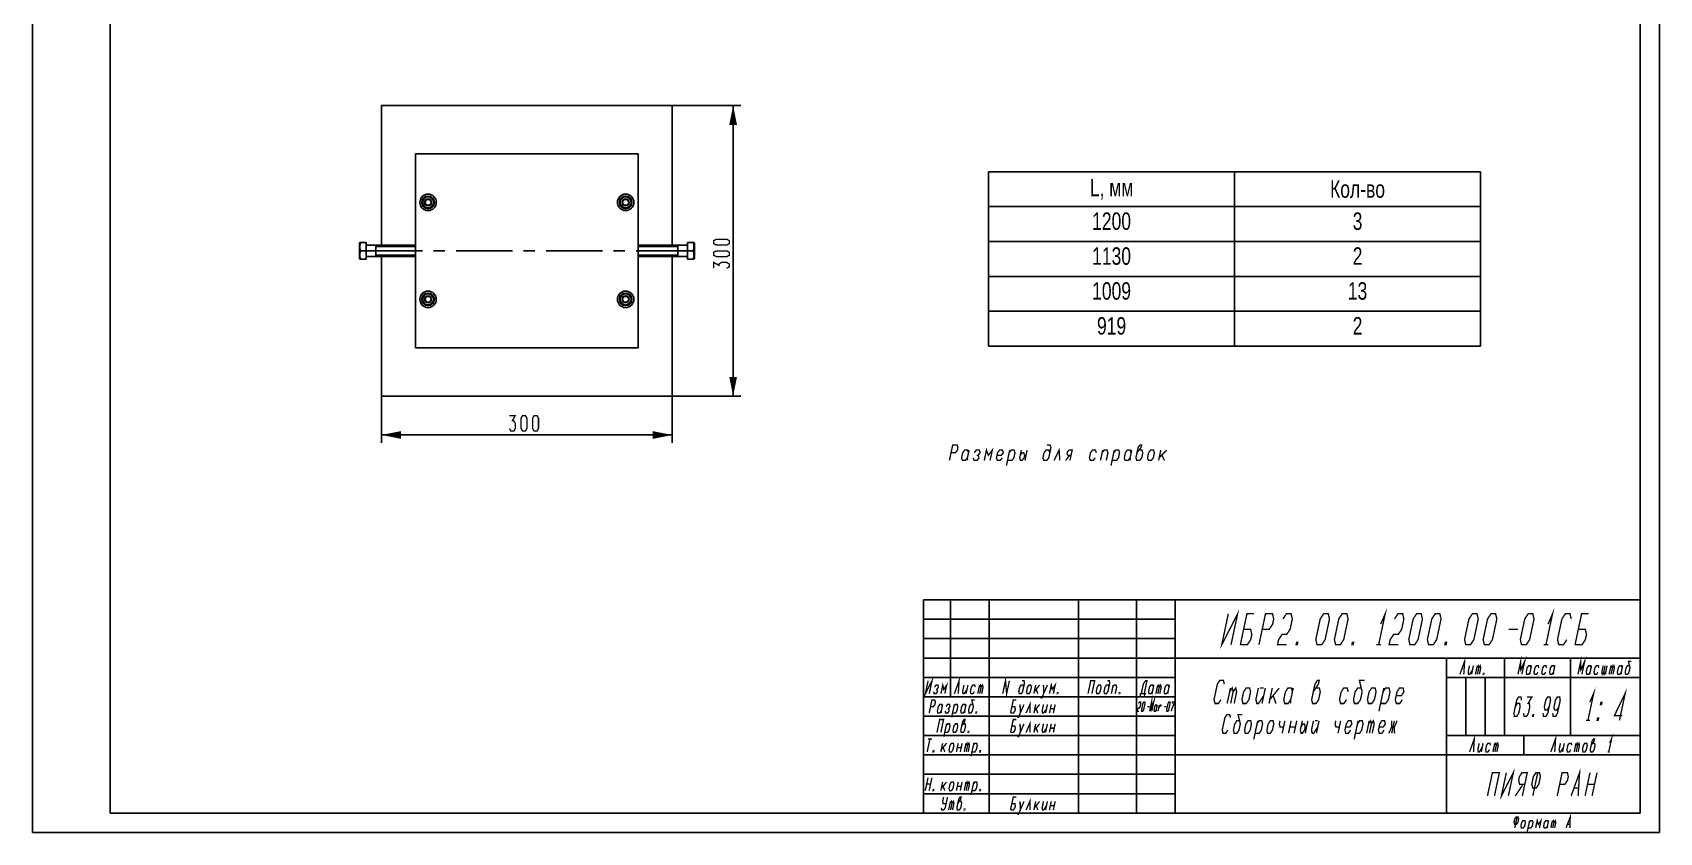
# Model space of a CAD drawing. Header units: millimetres. Extents: x 0 to 420, y 0 to 594.
# Drawn here: x 0 to 420, y 0 to 206.4 of the extents above; entities that cross this region are included whole.
import ezdxf

# ---------------------------------------------------------------- set-up
doc = ezdxf.new("R2010")
doc.units = ezdxf.units.MM
doc.header["$LTSCALE"] = 38.72
doc.linetypes.add('CENTER', pattern=[0.6, 0.375, -0.075, 0.075, -0.075])
doc.layers.get('0').update_dxf_attribs({"linetype": 'CONTINUOUS'})
doc.layers.add('ALL_AXIS', color=7, linetype='CONTINUOUS')
doc.layers.add('DEFAULT_1', color=7, linetype='CENTER')
doc.styles.get("Standard").update_dxf_attribs({"font": 'txt', "width": 0.75})
doc.dimstyles.new('DIMSTYLE_1', dxfattribs={"dimtxt": 4, "dimasz": 5, "dimexe": 0.18, "dimexo": 0.0625, "dimgap": 0.09, "dimtad": 1, "dimdec": 4, "dimlfac": 4, "dimdsep": 46, "dimtxsty": 'Standard', "dimblk": '_FILLED', "dimblk1": '_FILLED', "dimblk2": '_FILLED', "dimcen": 0.09, "dimadec": 0, "dimazin": 0, "dimtp": 0.5, "dimtm": 0.5, "dimtfac": 1, "dimtdec": 4, "dimtofl": 0, "dimtmove": 0, "dimatfit": 3, "dimldrblk": '_FILLED', "dimfxl": 1, "dimtolj": 1, "dimarcsym": 0})

# ---------------------------------------------------------------- blocks, each defined once
blk = doc.blocks.new('_FILLED')
at = {"color": 0, "linetype": 'ByBlock'}
blk.add_solid([(0, 0), (-1, 0.2), (-1, -0.2)], dxfattribs=at)
blk = doc.blocks.new('*D2')
at = {"color": 2, "linetype": 'Continuous'}
for p, q in [((90.11, 112.54), (90.11, 100.54)), ((165.11, 112.54), (165.11, 100.54)), ((90.11, 102.54), (127.61, 102.54)), ((165.11, 102.54), (127.61, 102.54))]:
    blk.add_line(p, q, dxfattribs=at)
at = {"color": 2, "linetype": 'Continuous', "xscale": 5, "yscale": 5, "zscale": 5, "rotation": 180}
blk.add_blockref('_FILLED', (90.11, 102.54), dxfattribs=at)
at = {"color": 2, "linetype": 'Continuous', "xscale": 5, "yscale": 5, "zscale": 5}
blk.add_blockref('_FILLED', (165.11, 102.54), dxfattribs=at)
blk = doc.blocks.new('*D3')
at = {"color": 2, "linetype": 'Continuous'}
for p, q in [((165.11, 187.54), (182.86, 187.54)), ((180.86, 187.54), (180.86, 150.04)), ((180.86, 112.54), (180.86, 150.04)), ((165.11, 112.54), (182.86, 112.54))]:
    blk.add_line(p, q, dxfattribs=at)
at = {"color": 2, "linetype": 'Continuous', "xscale": 5, "yscale": 5, "zscale": 5}
for p, rotation in [((180.86, 187.54), 90), ((180.86, 112.54), 270)]:
    blk.add_blockref('_FILLED', p, dxfattribs=dict(at, rotation=rotation))
blk = doc.blocks.new('*T24')
at = {"color": 0, "lineweight": -2}
for p, q in [((0, 0), (63.5, 0)), ((0, 0), (0, -9)), ((63.5, 0), (127, 0)), ((63.5, 0), (63.5, -9)), ((127, 0), (127, -9)), ((0, -9), (63.5, -9)), ((0, -9), (0, -18)), ((63.5, -9), (127, -9)), ((63.5, -9), (63.5, -18)), ((127, -9), (127, -18)), ((0, -18), (63.5, -18)), ((0, -18), (0, -27)), ((63.5, -18), (127, -18)), ((63.5, -18), (63.5, -27)), ((127, -18), (127, -27)), ((0, -27), (63.5, -27)), ((0, -27), (0, -36)), ((63.5, -27), (127, -27)), ((63.5, -27), (63.5, -36)), ((127, -27), (127, -36)), ((0, -36), (63.5, -36)), ((0, -36), (0, -45)), ((63.5, -36), (127, -36)), ((63.5, -36), (63.5, -45)), ((127, -36), (127, -45)), ((0, -45), (63.5, -45)), ((63.5, -45), (127, -45))]:
    blk.add_line(p, q, dxfattribs=at)
at = {"color": 0, "char_height": 4.5, "width": 60.5}
for s, insert, attachment_point in [('L, мм', (31.75, -4.5), 5), ('Кол-во', (95.25, -4.5), 5), ('1200', (31.75, -10.5), 2), ('3', (95.25, -10.5), 2), ('1130', (31.75, -19.5), 2), ('2', (95.25, -19.5), 2), ('1009', (31.75, -28.5), 2), ('13', (95.25, -28.5), 2), ('919', (31.75, -37.5), 2), ('2', (95.25, -37.5), 2)]:
    blk.add_mtext(s, dxfattribs=dict(at, insert=insert, attachment_point=attachment_point))

msp = doc.modelspace()

# ---------------------------------------------------------------- linework, layer by layer
at = {"color": 7, "linetype": 'Continuous'}
for p, q in [((0, 0), (0, 594)), ((420, 0), (420, 594)), ((20, 5), (20, 589)), ((415, 5), (415, 589)), ((90.1144244, 187.5447295), (90.1144244, 151.5447295)), ((165.1144244, 187.5447295), (90.1144244, 187.5447295)), ((165.1144244, 151.5447295), (165.1144244, 187.5447295)), ((98.8644244, 125.0447295), (98.8644244, 175.0447295)), ((98.8644244, 175.0447295), (156.3644244, 175.0447295)), ((156.3644244, 125.0447295), (156.3644244, 175.0447295)), ((101.248399, 162.5447295), (101.6814117, 163.2947295)), ((101.6814117, 161.7947295), (101.248399, 162.5447295)), ((101.6814117, 163.2947295), (102.5474371, 163.2947295)), ((102.5474371, 161.7947295), (101.6814117, 161.7947295)), ((102.5474371, 163.2947295), (102.9804498, 162.5447295)), ((102.9804498, 162.5447295), (102.5474371, 161.7947295)), ((152.248399, 162.5447295), (152.6814117, 163.2947295)), ((152.6814117, 161.7947295), (152.248399, 162.5447295)), ((152.6814117, 163.2947295), (153.5474371, 163.2947295)), ((153.5474371, 161.7947295), (152.6814117, 161.7947295)), ((153.5474371, 163.2947295), (153.9804498, 162.5447295)), ((153.9804498, 162.5447295), (153.5474371, 161.7947295)), ((84.4871578, 152.1697295), (86.1144244, 152.1697295)), ((86.1144244, 147.9197295), (86.1144244, 152.1697295)), ((88.6144244, 151.5447295), (88.6144244, 148.5447295)), ((166.6144244, 151.5447295), (166.6144244, 148.5447295)), ((169.1144244, 152.1697295), (170.741691, 152.1697295)), ((169.1144244, 147.9197295), (169.1144244, 152.1697295)), ((84.4871578, 147.9197295), (86.1144244, 147.9197295)), ((84.6769087, 150.0447295), (86.1144244, 150.0447295)), ((90.1144244, 148.5447295), (90.1144244, 112.5447295)), ((165.1144244, 112.5447295), (165.1144244, 148.5447295)), ((170.5519401, 150.0447295), (169.1144244, 150.0447295)), ((170.741691, 147.9197295), (169.1144244, 147.9197295)), ((101.248399, 137.5447295), (101.6814117, 138.2947295)), ((101.6814117, 136.7947295), (101.248399, 137.5447295)), ((101.6814117, 138.2947295), (102.5474371, 138.2947295)), ((102.5474371, 136.7947295), (101.6814117, 136.7947295)), ((102.5474371, 138.2947295), (102.9804498, 137.5447295)), ((102.9804498, 137.5447295), (102.5474371, 136.7947295)), ((152.248399, 137.5447295), (152.6814117, 138.2947295)), ((152.6814117, 136.7947295), (152.248399, 137.5447295)), ((152.6814117, 138.2947295), (153.5474371, 138.2947295)), ((153.5474371, 136.7947295), (152.6814117, 136.7947295)), ((153.5474371, 138.2947295), (153.9804498, 137.5447295)), ((153.9804498, 137.5447295), (153.5474371, 136.7947295)), ((98.8644244, 125.0447295), (156.3644244, 125.0447295)), ((90.1144244, 112.5447295), (165.1144244, 112.5447295)), ((415, 60), (230, 60)), ((230, 5), (230, 60)), ((237, 35), (237, 60)), ((247, 5), (247, 60)), ((270, 5), (270, 60)), ((285, 5), (285, 60)), ((295, 5), (295, 60)), ((415, 5), (415, 60)), ((295, 55), (230, 55)), ((295, 50), (230, 50)), ((415, 45), (230, 45)), ((365, 5), (365, 45)), ((380, 25), (380, 45)), ((397, 25), (397, 45)), ((295, 40), (230, 40)), ((415, 40), (365, 40)), ((370, 25), (370, 40)), ((375, 25), (375, 40)), ((295, 35), (230, 35)), ((295, 30), (230, 30)), ((295, 25), (230, 25)), ((415, 25), (365, 25)), ((385, 20), (385, 25)), ((415, 20), (230, 20)), ((295, 15), (230, 15)), ((295, 10), (230, 10)), ((20, 5), (415, 5)), ((415, 5), (230, 5)), ((0, 0), (420, 0))]:
    msp.add_line(p, q, dxfattribs=at)
at = {"color": 2, "linetype": 'Continuous'}
for p, q in [((98.8644244, 151.1447295), (88.6144244, 151.1447295)), ((98.8644244, 148.9447295), (88.6144244, 148.9447295)), ((156.3644244, 151.1447295), (166.6144244, 151.1447295)), ((156.3644244, 148.9447295), (166.6144244, 148.9447295))]:
    msp.add_line(p, q, dxfattribs=at)
at = {"color": 7, "linetype": 'Continuous'}
for points in [[(84.6769087, 152.1697295), (84.6270685, 152.0113371), (84.5847728, 151.8559888), (84.550016, 151.7042388), (84.5228147, 151.5544246), (84.503096, 151.4050738), (84.4911228, 151.256169), (84.4871614, 151.1071854), (84.4911291, 150.9581731), (84.5031197, 150.8091755), (84.5228692, 150.6596884), (84.5501444, 150.5096426), (84.5849472, 150.3577765), (84.6271925, 150.2026449), (84.6769087, 150.0447295)], [(170.5519401, 150.0447295), (170.601787, 150.2031444), (170.6440875, 150.358516), (170.6788487, 150.5103198), (170.706049, 150.6601293), (170.7257469, 150.8093181), (170.7377083, 150.9579606), (170.7416912, 151.1065879), (170.7377778, 151.2552032), (170.7258944, 151.4037863), (170.7062677, 151.5529385), (170.6791383, 151.7027568), (170.6443913, 151.8547328), (170.6019876, 152.0105809), (170.5519401, 152.1697295)], [(84.6769087, 150.0447295), (84.6270618, 149.8863146), (84.5847613, 149.7309431), (84.5500001, 149.5791392), (84.5227998, 149.4293298), (84.5031019, 149.280141), (84.4911405, 149.1314985), (84.4871577, 148.9828712), (84.491071, 148.8342559), (84.5029545, 148.6856727), (84.5225812, 148.5365206), (84.5497105, 148.3867023), (84.5844575, 148.2347262), (84.6268612, 148.0788782), (84.6769087, 147.9197295)], [(170.5519401, 147.9197295), (170.6017803, 148.078122), (170.644076, 148.2334703), (170.6788328, 148.3852202), (170.7060341, 148.5350345), (170.7257528, 148.6843853), (170.737726, 148.8332901), (170.7416874, 148.9822737), (170.7377198, 149.131286), (170.7257292, 149.2802836), (170.7059796, 149.4297706), (170.6787044, 149.5798164), (170.6439016, 149.7316825), (170.6016563, 149.8868142), (170.5519401, 150.0447295)]]:
    msp.add_lwpolyline(points, dxfattribs=at)
at = {"color": 2, "linetype": 'Continuous', "const_width": 0.35}
for points in [[(179.8644258, 151.9197324), (179.1977656, 151.5447334), (176.531082, 151.5447334), (175.8644219, 151.9197324), (175.8644219, 152.6697305), (176.531082, 153.0447295), (179.1977656, 153.0447295), (179.8644258, 152.6697305), (179.8644258, 151.9197324)], [(179.8644258, 148.9197295), (179.1977656, 148.5447305), (176.531082, 148.5447305), (175.8644219, 148.9197295), (175.8644219, 149.6697275), (176.531082, 150.0447266), (179.1977656, 150.0447266), (179.8644258, 149.6697275), (179.8644258, 148.9197295)], [(175.8644219, 145.5447275), (175.8644219, 147.0447344), (177.1977637, 146.2947256), (177.1977637, 146.6697246), (177.8644238, 147.0447344), (179.1977656, 147.0447344), (179.8644258, 146.6697246), (179.8644258, 145.9197266), (179.1977656, 145.5447275)], [(123.114416, 107.5447334), (124.6144336, 107.5447334), (123.8644141, 106.2113916), (124.2394238, 106.2113916), (124.6144336, 105.5447314), (124.6144336, 104.2114004), (124.2394238, 103.5447295), (123.4894258, 103.5447295), (123.114416, 104.2114004)], [(126.489418, 103.5447295), (126.1144297, 104.2114004), (126.1144297, 106.8780625), (126.489418, 107.5447334), (127.239416, 107.5447334), (127.6144258, 106.8780625), (127.6144258, 104.2114004), (127.239416, 103.5447295), (126.489418, 103.5447295)], [(129.4894316, 103.5447295), (129.1144219, 104.2114004), (129.1144219, 106.8780625), (129.4894316, 107.5447334), (130.2394297, 107.5447334), (130.614418, 106.8780625), (130.614418, 104.2114004), (130.2394297, 103.5447295), (129.4894316, 103.5447295)], [(236.6974297, 95.9678027), (237.5476523, 99.9678066), (238.6726602, 99.9678066), (238.9059805, 99.3011357), (238.7642695, 98.6344756), (238.2475703, 97.9678047), (237.1225625, 97.9678047)], [(241.6225508, 97.9678047), (241.3892734, 98.6344756), (240.6392539, 98.6344756), (240.1225547, 97.9678047), (239.8391328, 96.6344736), (240.0724531, 95.9678027), (240.8224297, 95.9678027), (241.3391289, 96.6344736)], [(241.7642617, 98.6344756), (241.3391289, 96.6344736), (241.3849336, 95.9678027)], [(242.839125, 96.6344736), (243.0724453, 95.9678027), (243.8224219, 95.9678027), (244.3391641, 96.6344736), (244.1058437, 97.3011445), (244.622543, 97.9678047), (244.3892656, 98.6344756), (243.6392461, 98.6344756), (243.1225469, 97.9678047)], [(243.7308555, 97.3011445), (244.1058437, 97.3011445)], [(245.6974492, 95.9678027), (246.26425, 98.6344756), (246.7308477, 97.3011445), (247.7642461, 98.6344756), (247.1974453, 95.9678027)], [(248.9808633, 97.3011445), (250.1058281, 97.3011445), (250.6225703, 97.9678047), (250.38925, 98.6344756), (249.6392734, 98.6344756), (249.1225742, 97.9678047), (248.8391523, 96.6344736), (249.0724297, 95.9678027), (249.8224492, 95.9678027), (250.3391484, 96.6344736)], [(251.4140117, 94.6344717), (252.2642773, 98.6344756)], [(251.6974336, 95.9678027), (252.8224414, 95.9678027), (253.3391406, 96.6344736), (253.6225625, 97.9678047), (253.3892422, 98.6344756), (252.6392656, 98.6344756), (252.1225664, 97.9678047)], [(255.2642695, 98.6344756), (254.8391367, 96.6344736), (255.072457, 95.9678027), (255.4474453, 95.9678027), (255.9641445, 96.6344736), (256.1058555, 97.3011445), (255.8725352, 97.9678047), (255.4975469, 97.9678047), (254.9808477, 97.3011445)], [(256.7642656, 98.6344756), (256.1974219, 95.9678027)], [(262.6225391, 97.9678047), (262.3892617, 98.6344756), (261.6392422, 98.6344756), (261.122543, 97.9678047), (260.8391641, 96.6344736), (261.0724414, 95.9678027), (261.8224609, 95.9678027), (262.3391602, 96.6344736), (262.9059609, 99.3011357), (262.6726836, 99.9678066), (261.9226641, 99.9678066)], [(263.6974453, 95.9678027), (265.0142656, 98.6344756), (265.1974414, 95.9678027)], [(266.6974375, 95.9678027), (267.7308359, 97.3011445)], [(267.8224453, 95.9678027), (268.3892461, 98.6344756), (267.6392695, 98.6344756), (267.1934258, 98.3011348), (267.0517148, 97.6344746), (267.3558477, 97.3011445), (268.1058672, 97.3011445)], [(274.6225508, 97.9678047), (274.3892734, 98.6344756), (273.6392539, 98.6344756), (273.1225547, 97.9678047), (272.8391328, 96.6344736), (273.0724531, 95.9678027), (273.8224297, 95.9678027), (274.3391289, 96.6344736)], [(275.697457, 95.9678027), (276.2642578, 98.6344756)], [(276.1225469, 97.9678047), (276.6392461, 98.6344756), (277.3892656, 98.6344756), (277.622543, 97.9678047), (277.1974531, 95.9678027)], [(278.4140273, 94.6344717), (279.26425, 98.6344756)], [(278.6974492, 95.9678027), (279.822457, 95.9678027), (280.3391562, 96.6344736), (280.6225352, 97.9678047), (280.3892578, 98.6344756), (279.6392383, 98.6344756), (279.1225391, 97.9678047)], [(283.6225703, 97.9678047), (283.38925, 98.6344756), (282.6392734, 98.6344756), (282.1225742, 97.9678047), (281.8391523, 96.6344736), (282.0724297, 95.9678027), (282.8224492, 95.9678027), (283.3391484, 96.6344736)], [(283.7642383, 98.6344756), (283.3391484, 96.6344736), (283.3849531, 95.9678027)], [(285.1225664, 97.9678047), (286.1559648, 99.3011357), (286.2976758, 99.9678066), (285.9226875, 99.9678066), (285.4059453, 99.3011357), (284.8391445, 96.6344736), (285.0724219, 95.9678027), (285.8224414, 95.9678027), (286.3391406, 96.6344736), (286.6225625, 97.9678047), (286.3892422, 98.6344756), (285.6392656, 98.6344756)], [(287.8391367, 96.6344736), (288.072457, 95.9678027), (288.8224336, 95.9678027), (289.3391328, 96.6344736), (289.6225547, 97.9678047), (289.3892773, 98.6344756), (288.6392578, 98.6344756), (288.1225586, 97.9678047), (287.8391367, 96.6344736)], [(291.2642617, 98.6344756), (290.6974609, 95.9678027)], [(290.8391289, 96.6344736), (292.7642578, 98.6344756)], [(291.5433438, 97.3011445), (292.197457, 95.9678027)], [(308.7004648, 56.4106372), (307.0000195, 48.4106401), (311.1004414, 56.4106372), (309.3999961, 48.4106401)], [(311.8000156, 48.4106401), (313.5004609, 56.4106372), (315.3004648, 56.4106372)], [(316.6000117, 48.4106401), (318.300457, 56.4106372), (320.1004609, 56.4106372), (320.4170547, 55.0773062), (320.1336328, 53.7439697), (319.2502383, 52.4106387), (317.4502344, 52.4106387)], [(322.8170313, 55.0773062), (323.7004688, 56.4106372), (324.900457, 56.4106372), (325.2170508, 55.0773062), (324.650207, 52.4106387), (323.7668125, 51.0773022), (322.5668242, 51.0773022), (321.6834297, 49.7439712), (321.4000078, 48.4106401), (323.7999844, 48.4106401)], [(331.6000156, 48.4106401), (331.2834219, 49.7439712), (332.4170234, 55.0773062), (333.3004609, 56.4106372), (334.5004492, 56.4106372), (334.817043, 55.0773062), (333.6833984, 49.7439712), (332.8000039, 48.4106401), (331.6000156, 48.4106401)], [(336.4000117, 48.4106401), (336.083418, 49.7439712), (337.2170625, 55.0773062), (338.100457, 56.4106372), (339.3004453, 56.4106372), (339.6170391, 55.0773062), (338.4833945, 49.7439712), (337.6, 48.4106401), (336.4000117, 48.4106401)], [(348.0336289, 53.7439697), (349.2004453, 56.4106372), (347.5, 48.4106401)], [(351.6170508, 55.0773062), (352.5004453, 56.4106372), (353.7004336, 56.4106372), (354.0170273, 55.0773062), (353.4502266, 52.4106387), (352.566832, 51.0773022), (351.3668008, 51.0773022), (350.4834062, 49.7439712), (350.1999844, 48.4106401), (352.6000039, 48.4106401)], [(355.5999961, 48.4106401), (355.2834023, 49.7439712), (356.4170469, 55.0773062), (357.3004414, 56.4106372), (358.5004727, 56.4106372), (358.8170234, 55.0773062), (357.6834219, 49.7439712), (356.7999844, 48.4106401), (355.5999961, 48.4106401)], [(360.3999922, 48.4106401), (360.0833984, 49.7439712), (361.217043, 55.0773062), (362.1004375, 56.4106372), (363.3004687, 56.4106372), (363.6170625, 55.0773062), (362.483418, 49.7439712), (361.5999805, 48.4106401), (360.3999922, 48.4106401)], [(369.9999844, 48.4106401), (369.6833906, 49.7439712), (370.8170352, 55.0773062), (371.7004727, 56.4106372), (372.9004609, 56.4106372), (373.2170547, 55.0773062), (372.0834102, 49.7439712), (371.2000156, 48.4106401), (369.9999844, 48.4106401)], [(374.7999805, 48.4106401), (374.4834297, 49.7439712), (375.6170313, 55.0773062), (376.5004687, 56.4106372), (377.700457, 56.4106372), (378.0170508, 55.0773062), (376.8834063, 49.7439712), (376.0000117, 48.4106401), (374.7999805, 48.4106401)], [(384.4000156, 48.4106401), (384.0834219, 49.7439712), (385.2170234, 55.0773062), (386.1004609, 56.4106372), (387.3004492, 56.4106372), (387.617043, 55.0773062), (386.4833984, 49.7439712), (385.6000039, 48.4106401), (384.4000156, 48.4106401)], [(391.2336367, 53.7439697), (392.4004531, 56.4106372), (390.7000078, 48.4106401)], [(397.2170352, 55.0773062), (396.9004414, 56.4106372), (395.7004531, 56.4106372), (394.8170586, 55.0773062), (393.6834141, 49.7439712), (394.0000078, 48.4106401), (395.1999961, 48.4106401), (396.0833906, 49.7439712)], [(398.1999883, 48.4106401), (399.9004336, 56.4106372), (401.7004375, 56.4106372)], [(311.8000156, 48.4106401), (313.6000195, 48.4106401), (314.4834141, 49.7439712), (314.7668359, 51.0773022), (314.4502422, 52.4106387), (312.6502383, 52.4106387)], [(381.0502148, 52.4106387), (383.4502344, 52.4106387)], [(398.1999883, 48.4106401), (399.9999922, 48.4106401), (400.8834297, 49.7439712), (401.1668086, 51.0773022), (400.8502148, 52.4106387), (399.0502109, 52.4106387)], [(326.5000117, 48.4106401), (326.2000039, 48.4106401), (326.3417148, 49.0773057), (326.6417227, 49.0773057), (326.5000117, 48.4106401)], [(340.9, 48.4106401), (340.5999922, 48.4106401), (340.7417031, 49.0773057), (341.0417109, 49.0773057), (340.9, 48.4106401)], [(346.8999844, 48.4106401), (348.1000156, 48.4106401)], [(364.8999805, 48.4106401), (364.6000156, 48.4106401), (364.7416836, 49.0773057), (365.0416914, 49.0773057), (364.8999805, 48.4106401)], [(390.0999922, 48.4106401), (391.2999805, 48.4106401)], [(368.4800078, 40.7875784), (369.6945625, 44.1375806), (369.4850039, 40.7875784)], [(370.9647187, 43.0209141), (370.6086797, 41.3459116), (370.7412383, 40.7875784), (370.9925195, 40.7875784), (371.7323555, 41.9042449)], [(371.9697148, 43.0209141), (371.4949961, 40.7875784)], [(372.4999922, 40.7875784), (372.9747109, 43.0209141)], [(372.8560313, 42.4625808), (373.2259492, 43.0209141), (373.3585508, 42.4625808), (373.0025117, 40.7875784)], [(373.3585508, 42.4625808), (373.7284687, 43.0209141), (373.8610273, 42.4625808), (373.5049883, 40.7875784)], [(383.4749844, 40.7875784), (384.1870625, 44.1375806), (384.2148633, 41.9042449), (385.1920586, 44.1375806), (384.4799805, 40.7875784)], [(386.8460117, 42.4625808), (386.7134531, 43.0209141), (386.2109766, 43.0209141), (385.8410156, 42.4625808), (385.6036562, 41.3459116), (385.7362578, 40.7875784), (386.2387344, 40.7875784), (386.6086953, 41.3459116)], [(386.9646914, 43.0209141), (386.6086953, 41.3459116), (386.6156133, 40.7875784)], [(388.8560469, 42.4625808), (388.7234453, 43.0209141), (388.2209687, 43.0209141), (387.8510508, 42.4625808), (387.6136914, 41.3459116), (387.74625, 40.7875784), (388.2487695, 40.7875784), (388.6186875, 41.3459116)], [(390.8660391, 42.4625808), (390.7334805, 43.0209141), (390.2309609, 43.0209141), (389.861043, 42.4625808), (389.6236836, 41.3459116), (389.7562422, 40.7875784), (390.2587617, 40.7875784), (390.6286797, 41.3459116)], [(392.8760312, 42.4625808), (392.7434727, 43.0209141), (392.2409531, 43.0209141), (391.8710352, 42.4625808), (391.6336758, 41.3459116), (391.7662344, 40.7875784), (392.2687539, 40.7875784), (392.6386719, 41.3459116)], [(392.9947109, 43.0209141), (392.6386719, 41.3459116), (392.6456328, 40.7875784)], [(398.9650039, 40.7875784), (399.677082, 44.1375806), (399.7048398, 41.9042449), (400.6820781, 44.1375806), (399.97, 40.7875784)], [(402.3360313, 42.4625808), (402.2034727, 43.0209141), (401.7009531, 43.0209141), (401.3310352, 42.4625808), (401.0936758, 41.3459116), (401.2262344, 40.7875784), (401.7287539, 40.7875784), (402.0986719, 41.3459116)], [(402.4547109, 43.0209141), (402.0986719, 41.3459116), (402.1056328, 40.7875784)], [(404.3460234, 42.4625808), (404.2134648, 43.0209141), (403.7109453, 43.0209141), (403.3410273, 42.4625808), (403.103668, 41.3459116), (403.2362695, 40.7875784), (403.7387461, 40.7875784), (404.1086641, 41.3459116)], [(405.4696992, 43.0209141), (405.1136602, 41.3459116), (405.2462617, 40.7875784), (405.6161797, 41.3459116), (405.7487383, 40.7875784), (406.1186563, 41.3459116), (406.4746953, 43.0209141)], [(405.9722188, 43.0209141), (405.6161797, 41.3459116)], [(407.0050156, 40.7875784), (407.4796914, 43.0209141)], [(407.3610117, 42.4625808), (407.7309727, 43.0209141), (407.8635312, 42.4625808), (407.5074922, 40.7875784)], [(407.8635312, 42.4625808), (408.2334492, 43.0209141), (408.3660508, 42.4625808), (408.0100117, 40.7875784)], [(410.376043, 42.4625808), (410.2434414, 43.0209141), (409.7409648, 43.0209141), (409.3710469, 42.4625808), (409.1336875, 41.3459116), (409.2662461, 40.7875784), (409.7687656, 40.7875784), (410.1386836, 41.3459116)], [(410.4947227, 43.0209141), (410.1386836, 41.3459116), (410.1456445, 40.7875784)], [(412.2534766, 43.0209141), (411.750957, 43.0209141), (411.3810391, 42.4625808), (411.1436797, 41.3459116), (411.2762383, 40.7875784), (411.7787578, 40.7875784), (412.1486758, 41.3459116), (412.3860352, 42.4625808), (411.9883164, 44.1375806), (412.7420742, 44.1375806)], [(231.1970859, 39.1375784), (230.4850078, 35.7875789), (232.202082, 39.1375784), (231.4900039, 35.7875789)], [(232.6136797, 36.3459121), (232.7462383, 35.7875789), (233.2487578, 35.7875789), (233.6186758, 36.3459121), (233.4861172, 36.9042454), (233.8560352, 37.4625786), (233.7234766, 38.0209119), (233.220957, 38.0209119), (232.8510391, 37.4625786)], [(234.5049922, 35.7875789), (234.9797109, 38.0209119), (235.2448711, 36.9042454), (235.984707, 38.0209119), (235.5099883, 35.7875789)], [(237.9800039, 35.7875789), (239.1945586, 39.1375784), (238.985, 35.7875789)], [(240.4647148, 38.0209119), (240.1086758, 36.3459121), (240.2412344, 35.7875789), (240.4925156, 35.7875789), (241.2323516, 36.9042454)], [(241.4697109, 38.0209119), (240.9949922, 35.7875789)], [(243.3610234, 37.4625786), (243.2284648, 38.0209119), (242.7259453, 38.0209119), (242.3560273, 37.4625786), (242.118668, 36.3459121), (242.2512695, 35.7875789), (242.7537461, 35.7875789), (243.1236641, 36.3459121)], [(244.0099805, 35.7875789), (244.4846992, 38.0209119)], [(244.3660195, 37.4625786), (244.7359805, 38.0209119), (244.8685391, 37.4625786), (244.5125, 35.7875789)], [(244.8685391, 37.4625786), (245.238457, 38.0209119), (245.3710156, 37.4625786), (245.0150195, 35.7875789)], [(250.4600195, 35.7875789), (251.1720547, 39.1375784), (251.4650156, 35.7875789), (252.1770508, 39.1375784)], [(255.8410391, 37.4625786), (255.7084805, 38.0209119), (255.2059609, 38.0209119), (254.836043, 37.4625786), (254.5986836, 36.3459121), (254.7312422, 35.7875789), (255.2337617, 35.7875789), (255.6036797, 36.3459121), (256.0783984, 38.5792451), (255.9457969, 39.1375784), (255.4433203, 39.1375784)], [(256.6086758, 36.3459121), (256.7412344, 35.7875789), (257.2437539, 35.7875789), (257.6136719, 36.3459121), (257.8510313, 37.4625786), (257.7184727, 38.0209119), (257.2159531, 38.0209119), (256.8460352, 37.4625786), (256.6086758, 36.3459121)], [(258.974707, 38.0209119), (258.4999883, 35.7875789)], [(258.618668, 36.3459121), (259.9797031, 38.0209119)], [(260.2726641, 34.6709124), (260.5239023, 34.6709124), (261.9896953, 38.0209119)], [(260.9846992, 38.0209119), (261.0125, 35.7875789)], [(262.5200156, 35.7875789), (262.9946914, 38.0209119), (263.2598516, 36.9042454), (263.9997305, 38.0209119), (263.5250117, 35.7875789)], [(272.4750156, 35.7875789), (273.1870508, 39.1375784), (274.1920469, 39.1375784), (273.4800117, 35.7875789)], [(274.6036875, 36.3459121), (274.7362461, 35.7875789), (275.2387656, 35.7875789), (275.6086836, 36.3459121), (275.846043, 37.4625786), (275.7134414, 38.0209119), (275.2109648, 38.0209119), (274.8410469, 37.4625786), (274.6036875, 36.3459121)], [(277.8560352, 37.4625786), (277.7234766, 38.0209119), (277.220957, 38.0209119), (276.8510391, 37.4625786), (276.6136797, 36.3459121), (276.7462383, 35.7875789), (277.2487578, 35.7875789), (277.6186758, 36.3459121), (278.0933945, 38.5792451), (277.9608359, 39.1375784), (277.4583164, 39.1375784)], [(278.5049922, 35.7875789), (278.9797109, 38.0209119)], [(278.8610312, 37.4625786), (279.2309492, 38.0209119), (279.7334687, 38.0209119), (279.8660273, 37.4625786), (279.5099883, 35.7875789)], [(286.2312461, 35.7875789), (286.7653047, 38.3000798), (287.3202031, 39.1375784), (287.697082, 39.1375784), (286.9850039, 35.7875789)], [(289.3510352, 37.4625786), (289.2184766, 38.0209119), (288.715957, 38.0209119), (288.3460391, 37.4625786), (288.1086797, 36.3459121), (288.2412383, 35.7875789), (288.7437578, 35.7875789), (289.1136758, 36.3459121)], [(289.4697148, 38.0209119), (289.1136758, 36.3459121), (289.1206367, 35.7875789)], [(289.9999922, 35.7875789), (290.4747109, 38.0209119)], [(290.3560313, 37.4625786), (290.7259492, 38.0209119), (290.8585508, 37.4625786), (290.5025117, 35.7875789)], [(290.8585508, 37.4625786), (291.2284687, 38.0209119), (291.3610273, 37.4625786), (291.0049883, 35.7875789)], [(293.3710195, 37.4625786), (293.2384609, 38.0209119), (292.7359414, 38.0209119), (292.3660234, 37.4625786), (292.1286641, 36.3459121), (292.2612656, 35.7875789), (292.7637422, 35.7875789), (293.1336602, 36.3459121)], [(293.4896992, 38.0209119), (293.1336602, 36.3459121), (293.1406211, 35.7875789)], [(307.6627695, 38.2667549), (307.4253242, 39.2667559), (306.5253437, 39.2667559), (305.8627656, 38.2667549), (305.012543, 34.2667563), (305.2499883, 33.2667554), (306.1500117, 33.2667554), (306.8125469, 34.2667563)], [(330.6376875, 36.2667556), (331.9628008, 38.2667549), (332.1753242, 39.2667559), (331.7253555, 39.2667559), (331.0627773, 38.2667549), (330.2125547, 34.2667563), (330.45, 33.2667554), (331.3499805, 33.2667554), (332.0125586, 34.2667563), (332.4376484, 36.2667556), (332.2002461, 37.2667566), (331.3002227, 37.2667566)], [(343.0002266, 37.2667566), (342.1002461, 37.2667566), (341.437668, 36.2667556), (341.0125352, 34.2667563), (341.2499805, 33.2667554), (342.1500039, 33.2667554), (342.8125391, 34.2667563), (343.2376719, 36.2667556), (342.5253359, 39.2667559), (343.8753281, 39.2667559)], [(374.635625, 40.7875784), (374.5099844, 40.7875784), (374.5693242, 41.0667463), (374.6949648, 41.0667463), (374.635625, 40.7875784)], [(406.1186563, 41.3459116), (406.1256172, 40.7875784)], [(231.4649961, 30.7875793), (232.1770742, 34.1375789), (232.930832, 34.1375789), (233.0633906, 33.5792456), (232.9447109, 33.0209124), (232.574793, 32.4625791), (231.8210352, 32.4625791)], [(233.2348359, 36.9042454), (233.4861172, 36.9042454)], [(242.7434766, 33.0209124), (242.240957, 33.0209124), (241.8710391, 32.4625791), (241.6336797, 31.3459126), (241.7662383, 30.7875793), (242.2687578, 30.7875793), (242.6386758, 31.3459126), (242.8760352, 32.4625791), (242.4783164, 34.1375789), (243.2320742, 34.1375789)], [(252.4700117, 30.7875793), (253.1820469, 34.1375789), (253.9358047, 34.1375789)], [(256.4899961, 30.7875793), (257.4671914, 33.0209124), (257.4949922, 30.7875793)], [(259.1142266, 36.9042454), (259.5049844, 35.7875789)], [(264.6556055, 35.7875789), (264.5300078, 35.7875789), (264.5893477, 36.0667468), (264.7149453, 36.0667468), (264.6556055, 35.7875789)], [(280.640625, 35.7875789), (280.5149844, 35.7875789), (280.5743242, 36.0667468), (280.6999648, 36.0667468), (280.640625, 35.7875789)], [(285.5651016, 33.2731926), (285.7851445, 33.6731914), (286.0551172, 33.6731914), (286.1051328, 33.2731926), (285.9350625, 32.4731924), (285.7150625, 32.0731909), (285.4450469, 32.0731909), (285.2250039, 31.6731921), (285.1400117, 31.2731907), (285.68, 31.2731907)], [(285.9869688, 35.2292456), (285.9800078, 35.7875789), (287.2362422, 35.7875789), (286.9919648, 35.2292456)], [(286.3549961, 31.2731907), (286.3050234, 31.6731921), (286.6451211, 33.2731926), (286.8651211, 33.6731914), (287.1351367, 33.6731914), (287.1851094, 33.2731926), (286.8450117, 31.6731921), (286.6250117, 31.2731907), (286.3549961, 31.2731907)], [(288.3799844, 31.2731907), (288.8901523, 33.6731914), (288.8200273, 32.0731909), (289.4301406, 33.6731914), (288.9200156, 31.2731907)], [(292.8349844, 31.2731907), (292.7850117, 31.6731921), (293.1251094, 33.2731926), (293.3451523, 33.6731914), (293.615125, 33.6731914), (293.6650977, 33.2731926), (293.325043, 31.6731921), (293.105, 31.2731907), (292.8349844, 31.2731907)], [(293.9150039, 31.2731907), (294.8301523, 33.6731914), (294.2901211, 33.6731914), (294.2051289, 33.2731926)], [(308.3999844, 33.2667554), (309.250207, 37.2667566)], [(309.0376836, 36.2667556), (309.7002187, 37.2667566), (309.9376641, 36.2667556), (309.3000078, 33.2667554)], [(309.9376641, 36.2667556), (310.6002422, 37.2667566), (310.8376875, 36.2667556), (310.1999883, 33.2667554)], [(312.2125586, 34.2667563), (312.4500039, 33.2667554), (313.3499844, 33.2667554), (314.0125625, 34.2667563), (314.4376523, 36.2667556), (314.200207, 37.2667566), (313.3002266, 37.2667566), (312.6376484, 36.2667556), (312.2125586, 34.2667563)], [(316.4502227, 37.2667566), (315.8125664, 34.2667563), (316.0500117, 33.2667554), (316.4999805, 33.2667554), (317.8250938, 35.2667546)], [(316.9002344, 37.2667566), (317.8002148, 37.2667566)], [(318.2502266, 37.2667566), (317.4000039, 33.2667554)], [(320.0502305, 37.2667566), (319.2000078, 33.2667554)], [(319.4125742, 34.2667563), (321.8502344, 37.2667566)], [(320.3000937, 35.2667546), (321.0000117, 33.2667554)], [(325.2376758, 36.2667556), (325.0002305, 37.2667566), (324.100207, 37.2667566), (323.4376719, 36.2667556), (323.0125391, 34.2667563), (323.2499844, 33.2667554), (324.1500078, 33.2667554), (324.812543, 34.2667563)], [(325.4502422, 37.2667566), (324.812543, 34.2667563), (324.8250039, 33.2667554)], [(339.6376641, 36.2667556), (339.4002188, 37.2667566), (338.5002383, 37.2667566), (337.8376602, 36.2667556), (337.4125703, 34.2667563), (337.6500156, 33.2667554), (338.5499961, 33.2667554), (339.2125742, 34.2667563)], [(344.612543, 34.2667563), (344.8499883, 33.2667554), (345.7500117, 33.2667554), (346.4125469, 34.2667563), (346.8376797, 36.2667556), (346.6002344, 37.2667566), (345.7002109, 37.2667566), (345.0376758, 36.2667556), (344.612543, 34.2667563)], [(347.5748945, 31.2667561), (348.850207, 37.2667566)], [(347.9999844, 33.2667554), (349.3500195, 33.2667554), (350.0125547, 34.2667563), (350.4376875, 36.2667556), (350.2002422, 37.2667566), (349.3002187, 37.2667566), (348.6376836, 36.2667556)], [(352.025125, 35.2667546), (353.3751172, 35.2667546), (354.0376523, 36.2667556), (353.800207, 37.2667566), (352.9002266, 37.2667566), (352.2376484, 36.2667556), (351.8125586, 34.2667563), (352.0500039, 33.2667554), (352.9499844, 33.2667554), (353.6125625, 34.2667563)], [(384.3856641, 34.1108147), (384.2502695, 34.9441479), (383.6252891, 34.9441479), (383.1356602, 34.1108147), (382.4271484, 30.7774817), (382.5625, 29.9441484), (383.1874805, 29.9441484), (383.6771094, 30.7774817), (384.0313867, 32.4441482), (383.8960352, 33.2774814), (383.2710117, 33.2774814), (382.7813828, 32.4441482)], [(385.8127852, 34.9441479), (387.0627891, 34.9441479), (386.0835313, 33.2774814), (386.396043, 33.2774814), (386.5313945, 32.4441482), (386.1771172, 30.7774817), (385.6874883, 29.9441484), (385.0625078, 29.9441484), (384.9271133, 30.7774817)], [(389.9271289, 30.7774817), (390.0624805, 29.9441484), (390.6875039, 29.9441484), (391.1771328, 30.7774817), (391.8856445, 34.1108147), (391.750293, 34.9441479), (391.1252695, 34.9441479), (390.6356406, 34.1108147), (390.2814062, 32.4441482), (390.4167578, 31.6108149), (391.0417812, 31.6108149), (391.5314102, 32.4441482)], [(392.4271367, 30.7774817), (392.5624883, 29.9441484), (393.1875117, 29.9441484), (393.6771406, 30.7774817), (394.3856523, 34.1108147), (394.2503008, 34.9441479), (393.6252773, 34.9441479), (393.1356484, 34.1108147), (392.7813711, 32.4441482), (392.9167656, 31.6108149), (393.5417461, 31.6108149), (394.031375, 32.4441482)], [(402.0044414, 33.5884758), (403.0253789, 35.9218079), (401.5375, 28.9218091)], [(405.0304297, 33.0051401), (404.7679336, 33.0051401), (404.8919414, 33.5884758), (405.1544375, 33.5884758), (405.0304297, 33.0051401)], [(409.6750078, 28.9218091), (411.1628867, 35.9218079), (408.3480039, 30.0884751), (410.4479727, 30.0884751)], [(234.8360234, 32.4625791), (234.7034648, 33.0209124), (234.2009453, 33.0209124), (233.8310273, 32.4625791), (233.593668, 31.3459126), (233.7262695, 30.7875793), (234.2287461, 30.7875793), (234.5986641, 31.3459126)], [(234.9547031, 33.0209124), (234.5986641, 31.3459126), (234.605625, 30.7875793)], [(235.6036602, 31.3459126), (235.7362617, 30.7875793), (236.2387383, 30.7875793), (236.6086562, 31.3459126), (236.4760977, 31.9042458), (236.8460156, 32.4625791), (236.713457, 33.0209124), (236.2109805, 33.0209124), (235.8410195, 32.4625791)], [(236.2248594, 31.9042458), (236.4760977, 31.9042458)], [(237.2576562, 29.6709128), (237.9696914, 33.0209124)], [(237.4950156, 30.7875793), (238.2487305, 30.7875793), (238.6186914, 31.3459126), (238.8560508, 32.4625791), (238.7234492, 33.0209124), (238.2209727, 33.0209124), (237.8510117, 32.4625791)], [(240.866043, 32.4625791), (240.7334414, 33.0209124), (240.2309648, 33.0209124), (239.8610469, 32.4625791), (239.6236875, 31.3459126), (239.7562461, 30.7875793), (240.2587656, 30.7875793), (240.6286836, 31.3459126)], [(240.9847227, 33.0209124), (240.6286836, 31.3459126), (240.6356445, 30.7875793)], [(243.6506328, 30.7875793), (243.5249922, 30.7875793), (243.584332, 31.0667473), (243.7099727, 31.0667473), (243.6506328, 30.7875793)], [(252.4700117, 30.7875793), (253.2237695, 30.7875793), (253.5936875, 31.3459126), (253.7123672, 31.9042458), (253.5797656, 32.4625791), (252.8260508, 32.4625791)], [(254.2426445, 29.6709128), (254.4938828, 29.6709128), (255.9597188, 33.0209124)], [(254.9547227, 33.0209124), (254.9824805, 30.7875793)], [(258.974707, 33.0209124), (258.4999883, 30.7875793)], [(258.618668, 31.3459126), (259.9797031, 33.0209124)], [(259.1142266, 31.9042458), (259.5049844, 30.7875793)], [(260.9846992, 33.0209124), (260.6286602, 31.3459126), (260.7612617, 30.7875793), (261.0125, 30.7875793), (261.7523359, 31.9042458)], [(261.9896953, 33.0209124), (261.5150195, 30.7875793)], [(262.5200156, 30.7875793), (262.9946914, 33.0209124)], [(262.757375, 31.9042458), (263.7623711, 31.9042458)], [(263.9997305, 33.0209124), (263.5250117, 30.7875793)], [(287.8250859, 32.4731924), (288.3650742, 32.4731924)], [(290.2550547, 32.4731924), (290.205082, 32.8731912), (289.9351094, 32.8731912), (289.7150664, 32.4731924), (289.5450391, 31.6731921), (289.5950117, 31.2731907), (289.8649844, 31.2731907), (290.0850273, 31.6731921)], [(290.3400898, 32.8731912), (290.0850273, 31.6731921), (290.0674961, 31.2731907)], [(290.5399805, 31.2731907), (290.8800781, 32.8731912)], [(290.7100508, 32.0731909), (291.1500937, 32.8731912), (291.2851016, 32.8731912), (291.3350742, 32.4731924)], [(292.1450781, 32.4731924), (292.6850664, 32.4731924)], [(309.250207, 29.5992007), (309.0602852, 30.3992009), (308.3402578, 30.3992009), (307.8102383, 29.5992007), (307.130043, 26.3991997), (307.3200078, 25.5992021), (308.0399922, 25.5992021), (308.5700547, 26.3991997)], [(311.600168, 28.7992004), (310.8801836, 28.7992004), (310.3501211, 27.9992002), (310.0100664, 26.3991997), (310.1999883, 25.5992021), (310.9200156, 25.5992021), (311.4500352, 26.3991997), (311.7901328, 27.9992002), (311.2202813, 30.3992009), (312.3002578, 30.3992009)], [(387.4062383, 29.9441484), (387.2500039, 29.9441484), (387.3385625, 30.3608164), (387.4947969, 30.3608164), (387.4062383, 29.9441484)], [(404.1625039, 28.9218091), (403.9000078, 28.9218091), (404.0239727, 29.5051421), (404.2865117, 29.5051421), (404.1625039, 28.9218091)], [(233.4749883, 25.7875798), (234.1870664, 29.1375793), (235.1920625, 29.1375793), (234.4799844, 25.7875798)], [(235.2476641, 24.6709133), (235.9596992, 28.0209128)], [(235.4849805, 25.7875798), (236.2387383, 25.7875798), (236.6086562, 26.3459131), (236.8460156, 27.4625796), (236.713457, 28.0209128), (236.2109805, 28.0209128), (235.8410195, 27.4625796)], [(237.6136953, 26.3459131), (237.7462539, 25.7875798), (238.2487305, 25.7875798), (238.6186914, 26.3459131), (238.8560508, 27.4625796), (238.7234492, 28.0209128), (238.2209727, 28.0209128), (237.8510117, 27.4625796), (237.6136953, 26.3459131)], [(239.8610469, 27.4625796), (240.6008828, 28.5792461), (240.7195625, 29.1375793), (240.4683242, 29.1375793), (240.0984063, 28.5792461), (239.6236875, 26.3459131), (239.7562461, 25.7875798), (240.2587656, 25.7875798), (240.6286836, 26.3459131), (240.866043, 27.4625796), (240.7334414, 28.0209128), (240.2309648, 28.0209128)], [(241.6406406, 25.7875798), (241.515, 25.7875798), (241.5743398, 26.0667451), (241.6999805, 26.0667451), (241.6406406, 25.7875798)], [(252.4700117, 25.7875798), (253.1820469, 29.1375793), (253.9358047, 29.1375793)], [(252.4700117, 25.7875798), (253.2237695, 25.7875798), (253.5936875, 26.3459131), (253.7123672, 26.9042463), (253.5797656, 27.4625796), (252.8260508, 27.4625796)], [(254.2426445, 24.6709133), (254.4938828, 24.6709133), (255.9597188, 28.0209128)], [(254.9547227, 28.0209128), (254.9824805, 25.7875798)], [(256.4899961, 25.7875798), (257.4671914, 28.0209128), (257.4949922, 25.7875798)], [(258.974707, 28.0209128), (258.4999883, 25.7875798)], [(258.618668, 26.3459131), (259.9797031, 28.0209128)], [(259.1142266, 26.9042463), (259.5049844, 25.7875798)], [(260.9846992, 28.0209128), (260.6286602, 26.3459131), (260.7612617, 25.7875798), (261.0125, 25.7875798), (261.7523359, 26.9042463)], [(261.9896953, 28.0209128), (261.5150195, 25.7875798)], [(262.5200156, 25.7875798), (262.9946914, 28.0209128)], [(262.757375, 26.9042463), (263.7623711, 26.9042463)], [(263.9997305, 28.0209128), (263.5250117, 25.7875798)], [(312.8900469, 26.3991997), (313.0800117, 25.5992021), (313.7999961, 25.5992021), (314.3300586, 26.3991997), (314.6701562, 27.9992002), (314.4801914, 28.7992004), (313.7601641, 28.7992004), (313.2301445, 27.9992002), (312.8900469, 26.3991997)], [(315.2599023, 23.9992017), (316.2801953, 28.7992004)], [(315.6, 25.5992021), (316.6800195, 25.5992021), (317.2100391, 26.3991997), (317.5501367, 27.9992002), (317.3601719, 28.7992004), (316.6401875, 28.7992004), (316.110125, 27.9992002)], [(318.6500508, 26.3991997), (318.8400156, 25.5992021), (319.56, 25.5992021), (320.0900625, 26.3991997), (320.4301172, 27.9992002), (320.2401953, 28.7992004), (319.520168, 28.7992004), (318.9901484, 27.9992002), (318.6500508, 26.3991997)], [(322.0401992, 28.7992004), (321.8701289, 27.9992002), (322.0600938, 27.1992), (322.9600742, 27.1992)], [(323.3001719, 28.7992004), (322.6200195, 25.5992021)], [(324.2399844, 25.5992021), (324.9201797, 28.7992004)], [(324.580082, 27.1992), (326.0200938, 27.1992)], [(326.3601914, 28.7992004), (325.6799961, 25.5992021)], [(327.8001602, 28.7992004), (327.2900352, 26.3991997), (327.48, 25.5992021), (327.8399922, 25.5992021), (328.3700547, 26.3991997), (328.540082, 27.1992), (328.3501172, 27.9992002), (327.990125, 27.9992002), (327.4601055, 27.1992)], [(329.2401719, 28.7992004), (328.5600195, 25.5992021)], [(330.6801836, 28.7992004), (330.1700586, 26.3991997), (330.3599805, 25.5992021), (330.7200156, 25.5992021), (331.7800977, 27.1992)], [(331.0401758, 28.7992004), (331.7601602, 28.7992004)], [(332.1201953, 28.7992004), (331.44, 25.5992021)], [(336.4401875, 28.7992004), (336.2701172, 27.9992002), (336.460082, 27.1992), (337.3601055, 27.1992)], [(337.7001602, 28.7992004), (337.0200078, 25.5992021)], [(338.9800703, 27.1992), (340.0600898, 27.1992), (340.5901523, 27.9992002), (340.4001875, 28.7992004), (339.6801602, 28.7992004), (339.1501406, 27.9992002), (338.810043, 26.3991997), (339.0000078, 25.5992021), (339.7199922, 25.5992021), (340.2500547, 26.3991997)], [(341.1798984, 23.9992017), (342.2001914, 28.7992004)], [(341.5199961, 25.5992021), (342.6000156, 25.5992021), (343.1300352, 26.3991997), (343.4701328, 27.9992002), (343.280168, 28.7992004), (342.5601836, 28.7992004), (342.0301211, 27.9992002)], [(344.4000195, 25.5992021), (345.0801719, 28.7992004)], [(344.9101445, 27.9992002), (345.4401641, 28.7992004), (345.6301289, 27.9992002), (345.1200039, 25.5992021)], [(345.6301289, 27.9992002), (346.1601914, 28.7992004), (346.3501562, 27.9992002), (345.8399883, 25.5992021)], [(347.6200977, 27.1992), (348.7000742, 27.1992), (349.2301367, 27.9992002), (349.0401719, 28.7992004), (348.3201875, 28.7992004), (347.790125, 27.9992002), (347.4500273, 26.3991997), (347.6399922, 25.5992021), (348.3600195, 25.5992021), (348.8900391, 26.3991997)], [(350.1599805, 25.5992021), (350.8600703, 27.1992), (350.8401758, 28.7992004)], [(350.8600703, 27.1992), (351.5800977, 27.1992)], [(351.5601602, 28.7992004), (350.8800078, 25.5992021)], [(352.2801875, 28.7992004), (351.5800977, 27.1992), (351.5999922, 25.5992021)], [(370.9800156, 20.787579), (372.1945703, 24.1375798), (371.9850117, 20.787579)], [(391.9599805, 20.787579), (393.1745781, 24.1375798), (392.9650195, 20.787579)], [(401.0125078, 28.9218091), (402.0624922, 28.9218091)], [(407.1328477, 23.0209133), (407.6214453, 24.1375798), (406.9093672, 20.787579)], [(231.6745547, 24.1375798), (230.9625195, 20.787579)], [(231.1720781, 24.1375798), (232.1770742, 24.1375798)], [(232.5956328, 20.787579), (232.4699922, 20.787579), (232.529332, 21.0667456), (232.6549727, 21.0667456), (232.5956328, 20.787579)], [(234.9547031, 23.0209133), (234.4799844, 20.787579)], [(234.5986641, 21.3459122), (235.9596992, 23.0209133)], [(235.0942227, 21.9042468), (235.4849805, 20.787579)], [(236.6086562, 21.3459122), (236.7412578, 20.787579), (237.2437344, 20.787579), (237.6136953, 21.3459122), (237.8510117, 22.4625801), (237.7184531, 23.0209133), (237.2159766, 23.0209133), (236.8460156, 22.4625801), (236.6086562, 21.3459122)], [(238.5000117, 20.787579), (238.9747305, 23.0209133)], [(238.7373711, 21.9042468), (239.7423672, 21.9042468)], [(239.9797266, 23.0209133), (239.5050078, 20.787579)], [(240.5100039, 20.787579), (240.9847227, 23.0209133)], [(240.866043, 22.4625801), (241.2359609, 23.0209133), (241.3685195, 22.4625801), (241.0124805, 20.787579)], [(241.3685195, 22.4625801), (241.7384805, 23.0209133), (241.8710391, 22.4625801), (241.515, 20.787579)], [(242.2826367, 19.6709125), (242.9947148, 23.0209133)], [(242.5199961, 20.787579), (243.2737539, 20.787579), (243.6436719, 21.3459122), (243.8810313, 22.4625801), (243.7484727, 23.0209133), (243.2459531, 23.0209133), (242.8760352, 22.4625801)], [(244.6556289, 20.787579), (244.5299883, 20.787579), (244.5893281, 21.0667456), (244.7149687, 21.0667456), (244.6556289, 20.787579)], [(373.4647266, 23.0209133), (373.1086875, 21.3459122), (373.2412461, 20.787579), (373.4924844, 20.787579), (374.2323633, 21.9042468)], [(374.4697227, 23.0209133), (373.9950039, 20.787579)], [(376.3610352, 22.4625801), (376.2284766, 23.0209133), (375.725957, 23.0209133), (375.3560391, 22.4625801), (375.1186797, 21.3459122), (375.2512383, 20.787579), (375.7537578, 20.787579), (376.1236758, 21.3459122)], [(377.0099922, 20.787579), (377.4847109, 23.0209133)], [(377.3660312, 22.4625801), (377.7359492, 23.0209133), (377.8685508, 22.4625801), (377.5125117, 20.787579)], [(377.8685508, 22.4625801), (378.2384687, 23.0209133), (378.3710273, 22.4625801), (378.0149883, 20.787579)], [(394.4446914, 23.0209133), (394.0886953, 21.3459122), (394.2212539, 20.787579), (394.4724922, 20.787579), (395.2123711, 21.9042468)], [(395.4497305, 23.0209133), (394.9750117, 20.787579)], [(397.341043, 22.4625801), (397.2084414, 23.0209133), (396.7059648, 23.0209133), (396.3360469, 22.4625801), (396.0986875, 21.3459122), (396.2312461, 20.787579), (396.7337656, 20.787579), (397.1036836, 21.3459122)], [(397.99, 20.787579), (398.4647187, 23.0209133)], [(398.3460391, 22.4625801), (398.715957, 23.0209133), (398.8485156, 22.4625801), (398.4925195, 20.787579)], [(398.8485156, 22.4625801), (399.2184766, 23.0209133), (399.3510352, 22.4625801), (398.9949961, 20.787579)], [(400.1186719, 21.3459122), (400.2512305, 20.787579), (400.75375, 20.787579), (401.123668, 21.3459122), (401.3610273, 22.4625801), (401.2284687, 23.0209133), (400.7259492, 23.0209133), (400.3560313, 22.4625801), (400.1186719, 21.3459122)], [(402.3660234, 22.4625801), (403.1059023, 23.5792466), (403.224582, 24.1375798), (402.9733008, 24.1375798), (402.6033828, 23.5792466), (402.1286641, 21.3459122), (402.2612656, 20.787579), (402.7637422, 20.787579), (403.1336602, 21.3459122), (403.3710195, 22.4625801), (403.2384609, 23.0209133), (402.7359414, 23.0209133)], [(406.6581289, 20.787579), (407.1606055, 20.787579)], [(230.46, 10.7875793), (231.1720781, 14.1375795)], [(230.8160391, 12.4625797), (231.8210352, 12.4625797)], [(232.1770742, 14.1375795), (231.4649961, 10.7875793)], [(234.9547031, 13.020913), (234.4799844, 10.7875793)], [(234.5986641, 11.3459132), (235.9596992, 13.020913)], [(236.6086562, 11.3459132), (236.7412578, 10.7875793), (237.2437344, 10.7875793), (237.6136953, 11.3459132), (237.8510117, 12.4625797), (237.7184531, 13.020913), (237.2159766, 13.020913), (236.8460156, 12.4625797), (236.6086562, 11.3459132)], [(238.5000117, 10.7875793), (238.9747305, 13.020913)], [(239.9797266, 13.020913), (239.5050078, 10.7875793)], [(240.5100039, 10.7875793), (240.9847227, 13.020913)], [(240.866043, 12.4625797), (241.2359609, 13.020913), (241.3685195, 12.4625797), (241.0124805, 10.7875793)], [(241.3685195, 12.4625797), (241.7384805, 13.020913), (241.8710391, 12.4625797), (241.515, 10.7875793)], [(242.2826367, 9.6709128), (242.9947148, 13.020913)], [(242.5199961, 10.7875793), (243.2737539, 10.7875793), (243.6436719, 11.3459132), (243.8810313, 12.4625797), (243.7484727, 13.020913), (243.2459531, 13.020913), (242.8760352, 12.4625797)], [(375.6000156, 9.432978), (376.8753281, 15.4329785), (378.675332, 15.4329785), (377.4000195, 9.432978)], [(380.4753359, 15.4329785), (379.1999805, 9.432978), (382.2753398, 15.4329785), (380.9999844, 9.432978)], [(382.7999883, 9.432978), (384.7876797, 12.4329783)], [(384.5999922, 9.432978), (385.8753477, 15.4329785), (384.5253555, 15.4329785), (383.8627773, 14.4329789), (383.6502109, 13.4329779), (383.8876563, 12.4329783), (385.2376484, 12.4329783)], [(388.575332, 15.4329785), (388.1253203, 15.4329785), (387.4627852, 14.4329789), (387.0376523, 12.4329783), (387.2750977, 11.4329786), (388.1751211, 11.4329786), (388.8376563, 12.4329783), (389.2627891, 14.4329789), (389.0253437, 15.4329785), (388.575332, 15.4329785), (387.3000195, 9.432978)], [(393.6000117, 9.432978), (394.8753242, 15.4329785), (396.2253594, 15.4329785), (396.4627617, 14.4329789), (396.2502383, 13.4329779), (395.5876602, 12.4329783), (394.237668, 12.4329783)], [(397.2000195, 9.432978), (399.3753555, 15.4329785), (398.9999805, 9.432978)], [(400.7999844, 9.432978), (402.0753398, 15.4329785)], [(401.4376836, 12.4329783), (403.2376875, 12.4329783)], [(403.8753438, 15.4329785), (402.5999883, 9.432978)], [(232.5956328, 10.7875793), (232.4699922, 10.7875793), (232.529332, 11.0667459), (232.6549727, 11.0667459), (232.5956328, 10.7875793)], [(234.5986641, 6.345913), (234.7312656, 5.7875798), (235.2337422, 5.7875798), (235.6036602, 6.345913), (236.1970586, 9.1375793)], [(235.1920625, 9.1375793), (234.9547031, 8.0209128), (235.0872617, 7.4625795), (235.8410195, 7.4625795)], [(235.0942227, 11.9042465), (235.4849805, 10.7875793)], [(236.8460156, 7.4625795), (237.2159766, 8.0209128), (237.3485352, 7.4625795), (236.9924961, 5.7875798)], [(237.3485352, 7.4625795), (237.7184531, 8.0209128), (237.8510117, 7.4625795), (237.4950156, 5.7875798)], [(238.8560508, 7.4625795), (239.5958867, 8.579246), (239.7145664, 9.1375793), (239.4633281, 9.1375793), (239.0933672, 8.579246), (238.6186914, 6.345913), (238.75125, 5.7875798), (239.2537695, 5.7875798), (239.6236875, 6.345913), (239.8610469, 7.4625795), (239.7284453, 8.0209128), (239.2259687, 8.0209128)], [(238.7373711, 11.9042465), (239.7423672, 11.9042465)], [(244.6556289, 10.7875793), (244.5299883, 10.7875793), (244.5893281, 11.0667459), (244.7149687, 11.0667459), (244.6556289, 10.7875793)], [(252.4700117, 5.7875798), (253.1820469, 9.1375793), (253.9358047, 9.1375793)], [(256.4899961, 5.7875798), (257.4671914, 8.0209128), (257.4949922, 5.7875798)], [(398.0751211, 11.4329786), (398.9751016, 11.4329786)], [(236.4900195, 5.7875798), (236.9646953, 8.0209128)], [(240.6356445, 5.7875798), (240.5100039, 5.7875798), (240.5693438, 6.0667464), (240.6949844, 6.0667464), (240.6356445, 5.7875798)], [(252.4700117, 5.7875798), (253.2237695, 5.7875798), (253.5936875, 6.345913), (253.7123672, 6.9042463), (253.5797656, 7.4625795), (252.8260508, 7.4625795)], [(254.2426445, 4.6709129), (254.4938828, 4.6709129), (255.9597188, 8.0209128)], [(254.9547227, 8.0209128), (254.9824805, 5.7875798)], [(258.974707, 8.0209128), (258.4999883, 5.7875798)], [(258.618668, 6.345913), (259.9797031, 8.0209128)], [(259.1142266, 6.9042463), (259.5049844, 5.7875798)], [(260.9846992, 8.0209128), (260.6286602, 6.345913), (260.7612617, 5.7875798), (261.0125, 5.7875798), (261.7523359, 6.9042463)], [(261.9896953, 8.0209128), (261.5150195, 5.7875798)], [(262.5200156, 5.7875798), (262.9946914, 8.0209128)], [(262.757375, 6.9042463), (263.7623711, 6.9042463)], [(263.9997305, 8.0209128), (263.5250117, 5.7875798)], [(395.8800195, 1.1724662), (396.9651523, 3.9724663), (396.8600078, 1.1724662)], [(383.2451445, 3.9724663), (383.0001797, 3.9724663), (382.655957, 3.5057995), (382.4575703, 2.5724662), (382.6034062, 2.1057996), (383.0933789, 2.1057996), (383.4375586, 2.5724662), (383.6359453, 3.5057995), (383.4901523, 3.9724663), (383.2451445, 3.9724663), (382.6499844, 1.1724662)], [(384.2192031, 1.6391329), (384.3649961, 1.1724662), (384.8550117, 1.1724662), (385.1991914, 1.6391329), (385.3975781, 2.5724662), (385.2517852, 3.039133), (384.7617695, 3.039133), (384.4175898, 2.5724662), (384.2192031, 1.6391329)], [(385.8816211, 0.2391329), (386.4767812, 3.039133)], [(386.0800078, 1.1724662), (386.8149883, 1.1724662), (387.1592109, 1.6391329), (387.3575977, 2.5724662), (387.2117617, 3.039133), (386.7217891, 3.039133), (386.3775664, 2.5724662)], [(388.0399844, 1.1724662), (388.4367578, 3.039133), (388.7283867, 2.1057996), (389.4167891, 3.039133), (389.0200156, 1.1724662)], [(391.2775937, 2.5724662), (391.1317578, 3.039133), (390.6417852, 3.039133), (390.2975625, 2.5724662), (390.0991758, 1.6391329), (390.2450117, 1.1724662), (390.7349844, 1.1724662), (391.079207, 1.6391329)], [(391.3767656, 3.039133), (391.079207, 1.6391329), (391.1024961, 1.1724662)], [(391.9599805, 1.1724662), (392.3567539, 3.039133)], [(392.257582, 2.5724662), (392.6017617, 3.039133), (392.7475977, 2.5724662), (392.4499961, 1.1724662)], [(392.7475977, 2.5724662), (393.0917773, 3.039133), (393.2375703, 2.5724662), (392.9400117, 1.1724662)], [(396.3233711, 2.1057996), (396.8133867, 2.1057996)]]:
    msp.add_lwpolyline(points, dxfattribs=at)
at = {"color": 7, "linetype": 'Continuous'}
for centre in [(102.1144244, 162.5447295), (153.1144244, 162.5447295), (102.1144244, 137.5447295), (153.1144244, 137.5447295)]:
    msp.add_circle(centre, 0.9, dxfattribs=at)
at = {"layer": 'ALL_AXIS', "color": 7, "linetype": 'Continuous'}
for p, q in [((84.491104, 152.176645), (84.3644244, 151.9572295)), ((84.3644244, 148.1322295), (84.3644244, 151.9572295)), ((98.8644244, 151.5447295), (86.1144244, 151.5447295)), ((156.3644244, 151.5447295), (169.1144244, 151.5447295)), ((170.7377448, 152.176645), (170.8644244, 151.9572295)), ((170.8644244, 148.1322295), (170.8644244, 151.9572295)), ((84.491104, 147.9128141), (84.3644244, 148.1322295)), ((98.8644244, 148.5447295), (86.1144244, 148.5447295)), ((156.3644244, 148.5447295), (169.1144244, 148.5447295)), ((170.7377448, 147.9128141), (170.8644244, 148.1322295))]:
    msp.add_line(p, q, dxfattribs=at)
for centre, radius in [((102.1144244, 162.5447295), 2.125), ((102.1144244, 162.5447295), 1.625), ((102.1144244, 162.5447295), 1.425), ((153.1144244, 162.5447295), 2.125), ((153.1144244, 162.5447295), 1.625), ((153.1144244, 162.5447295), 1.425), ((102.1144244, 137.5447295), 2.125), ((102.1144244, 137.5447295), 1.625), ((102.1144244, 137.5447295), 1.425), ((153.1144244, 137.5447295), 2.125), ((153.1144244, 137.5447295), 1.625), ((153.1144244, 137.5447295), 1.425)]:
    msp.add_circle(centre, radius, dxfattribs=at)
at = {"layer": 'DEFAULT_1', "color": 7, "linetype": 'CENTER'}
msp.add_line((86.1144244, 150.0447295), (169.1144244, 150.0447295), dxfattribs=at)

# ---------------------------------------------------------------- block references
msp.add_blockref('*T24', (246.810033, 170.451985))

# ---------------------------------------------------------------- dimensions: what is measured, and where the dimension line sits
at = {"color": 2, "linetype": 'Continuous'}
dim = msp.add_linear_dim(base=(180.8644244, 112.5447295), p1=(165.1144244, 187.5447295), p2=(165.1144244, 112.5447295), angle=270, dimstyle='DIMSTYLE_1', dxfattribs=at)
dim.commit()
dim.dimension.update_dxf_attribs({"geometry": '*D3', "text_midpoint": (179.8644244, 145.5447295), "dimtype": 160})
dim = msp.add_linear_dim(base=(165.1144244, 102.5447295), p1=(90.1144244, 112.5447295), p2=(165.1144244, 112.5447295), dimstyle='DIMSTYLE_1', dxfattribs=at)
dim.commit()
dim.dimension.update_dxf_attribs({"geometry": '*D2', "text_midpoint": (123.1144244, 103.5447295), "dimtype": 160})

doc.saveas('drawing.dxf')
